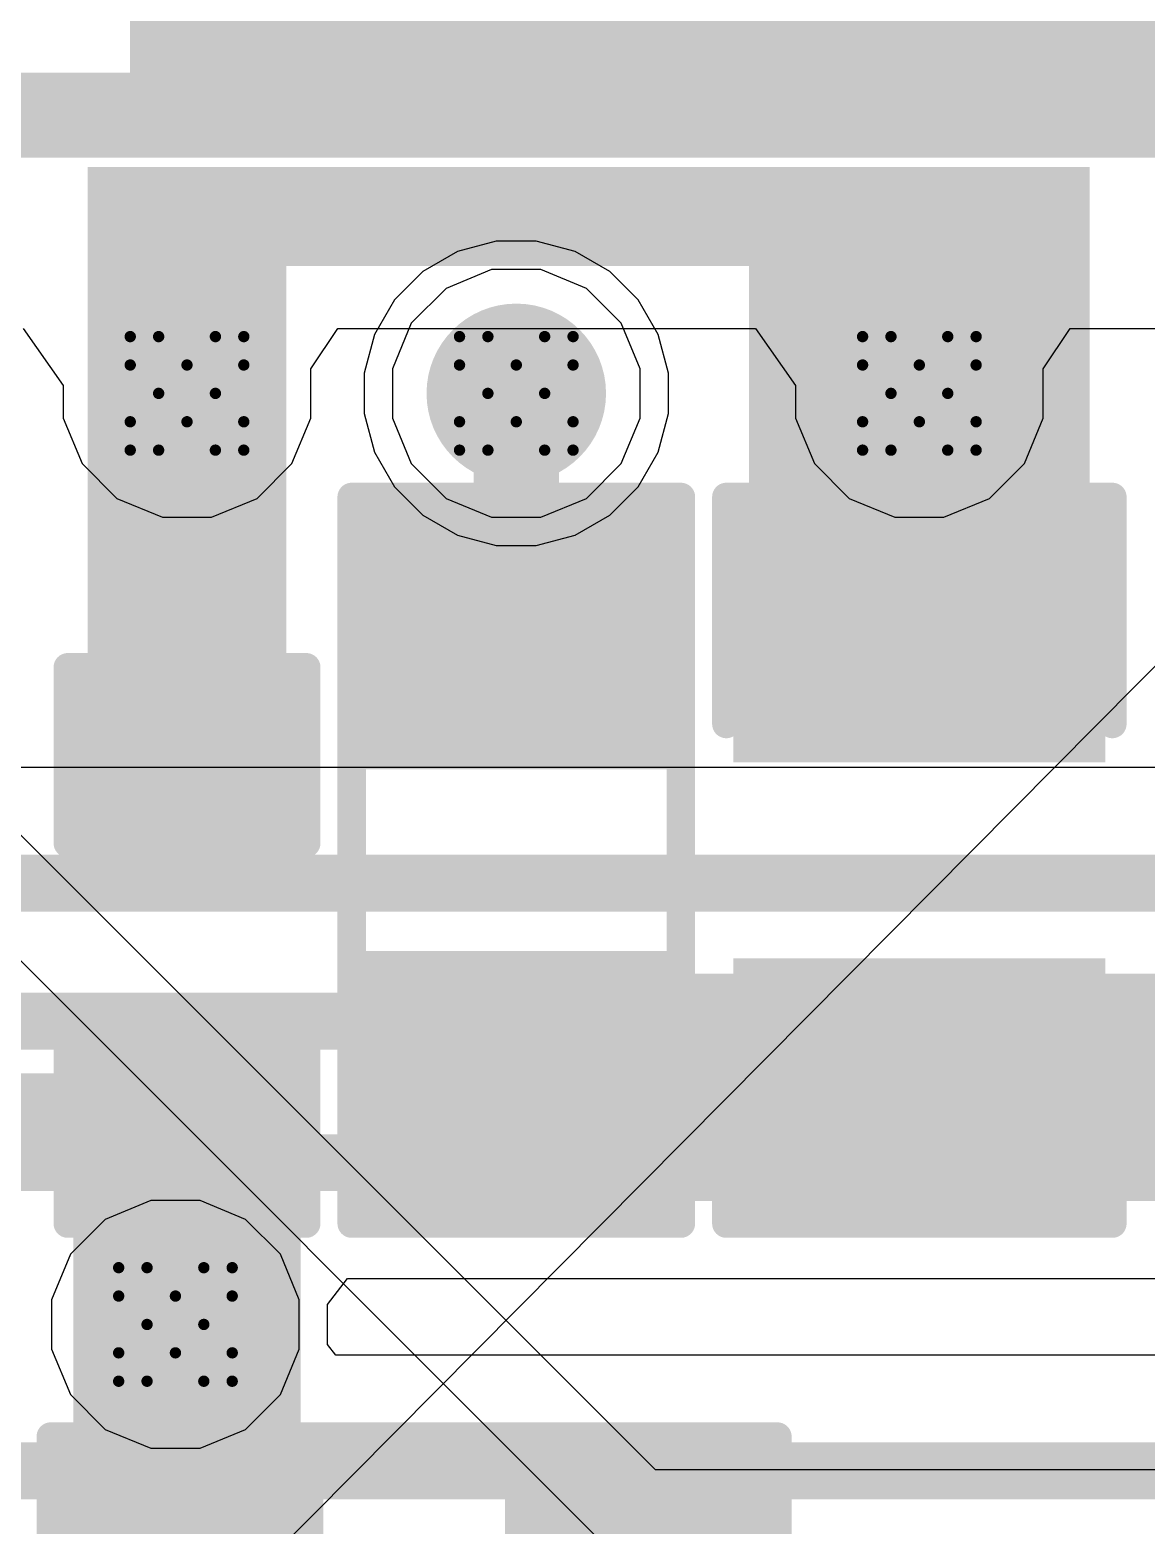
# Model space of a CAD drawing. Header units: inches. Extents: x 0 to 5379, y 0 to 5429.
# Drawn here: x 85.94 to 90.93, y 93.9 to 100.58 of the extents above; entities that cross this region are included whole.
import ezdxf

# ---------------------------------------------------------------- set-up
doc = ezdxf.new("R2010")
doc.units = ezdxf.units.IN
for name, color, linetype in [('Bottom Layer', 5, 'Continuous'), ('Bottom Solder', 6, 'Continuous'), ('Drill Drawing', 1, 'Continuous'), ('GND01', 16, 'Continuous'), ('GND02', 76, 'Continuous'), ('PWR', 156, 'Continuous'), ('SIG 01', 90, 'Continuous'), ('Top Layer', 1, 'Continuous'), ('Top Overlay', 2, 'Continuous'), ('Top Paste', 8, 'Continuous'), ('Top Solder', 216, 'Continuous'), ('Via Holes', 16, 'Continuous')]:
    doc.layers.add(name, color=color, linetype=linetype)

# ---------------------------------------------------------------- blocks, each defined once
blk = doc.blocks.new('R___0805_650')
at = {"layer": 'Top Layer'}
for points in [[(-1.524, 0.635), (-0.508, 0.635), (-0.508, -0.635), (-1.524, -0.635)], [(0.508, 0.635), (1.524, 0.635), (1.524, -0.635), (0.508, -0.635)]]:
    blk.add_hatch(color=1, dxfattribs=at).paths.add_polyline_path(points)
at = {"layer": 'Top Paste'}
for points in [[(-1.524, 0.635), (-0.508, 0.635), (-0.508, -0.635), (-1.524, -0.635)], [(0.508, 0.635), (1.524, 0.635), (1.524, -0.635), (0.508, -0.635)]]:
    blk.add_hatch(color=8, dxfattribs=at).paths.add_polyline_path(points)
at = {"layer": 'Top Solder'}
for points in [[(-1.6256, 0.7366), (-0.4064, 0.7366), (-0.4064, -0.7366), (-1.6256, -0.7366)], [(0.4064, 0.7366), (1.6256, 0.7366), (1.6256, -0.7366), (0.4064, -0.7366)]]:
    blk.add_hatch(color=216, dxfattribs=at).paths.add_polyline_path(points)
at = {"layer": 'Top Overlay'}
for points in [[(-1.6256, -0.7366, 0.127, 0.127, 0), (-1.6256, 0.7366, 0.127, 0.127, 0)], [(-1.6256, 0.7366, 0.127, 0.127, 0), (1.6256, 0.7366, 0.127, 0.127, 0)], [(1.6256, -0.7366, 0.127, 0.127, 0), (1.6256, 0.7366, 0.127, 0.127, 0)], [(-1.6256, -0.7366, 0.127, 0.127, 0), (1.6256, -0.7366, 0.127, 0.127, 0)]]:
    blk.add_lwpolyline(points, format="xyseb", dxfattribs=at)
for points in [[(-1.65735, 0.7366, 0.0635, 0.0635, 1), (-1.59385, 0.7366, 0.0635, 0.0635, 1)], [(-1.65735, 0.7366, 0.0635, 0.0635, 1), (-1.59385, 0.7366, 0.0635, 0.0635, 1)], [(1.59385, 0.7366, 0.0635, 0.0635, 1), (1.65735, 0.7366, 0.0635, 0.0635, 1)], [(1.59385, 0.7366, 0.0635, 0.0635, 1), (1.65735, 0.7366, 0.0635, 0.0635, 1)], [(-1.65735, -0.7366, 0.0635, 0.0635, 1), (-1.59385, -0.7366, 0.0635, 0.0635, 1)], [(-1.65735, -0.7366, 0.0635, 0.0635, 1), (-1.59385, -0.7366, 0.0635, 0.0635, 1)], [(1.59385, -0.7366, 0.0635, 0.0635, 1), (1.65735, -0.7366, 0.0635, 0.0635, 1)], [(1.59385, -0.7366, 0.0635, 0.0635, 1), (1.65735, -0.7366, 0.0635, 0.0635, 1)]]:
    blk.add_lwpolyline(points, format="xyseb", close=True, dxfattribs=at)
blk = doc.blocks.new('R___0805_651')
at = {"layer": 'Top Layer'}
for points in [[(-1.524, 0.635), (-0.508, 0.635), (-0.508, -0.635), (-1.524, -0.635)], [(0.508, 0.635), (1.524, 0.635), (1.524, -0.635), (0.508, -0.635)]]:
    blk.add_hatch(color=1, dxfattribs=at).paths.add_polyline_path(points)
at = {"layer": 'Top Paste'}
for points in [[(-1.524, 0.635), (-0.508, 0.635), (-0.508, -0.635), (-1.524, -0.635)], [(0.508, 0.635), (1.524, 0.635), (1.524, -0.635), (0.508, -0.635)]]:
    blk.add_hatch(color=8, dxfattribs=at).paths.add_polyline_path(points)
at = {"layer": 'Top Solder'}
for points in [[(-1.6256, 0.7366), (-0.4064, 0.7366), (-0.4064, -0.7366), (-1.6256, -0.7366)], [(0.4064, 0.7366), (1.6256, 0.7366), (1.6256, -0.7366), (0.4064, -0.7366)]]:
    blk.add_hatch(color=216, dxfattribs=at).paths.add_polyline_path(points)
at = {"layer": 'Top Overlay'}
for points in [[(-1.6256, 0.7366, 0.127, 0.127, 0), (1.6256, 0.7366, 0.127, 0.127, 0)], [(-1.6256, 0.7366, 0.127, 0.127, 0), (-1.6256, -0.7366, 0.127, 0.127, 0)], [(1.6256, 0.7366, 0.127, 0.127, 0), (1.6256, -0.7366, 0.127, 0.127, 0)], [(-1.6256, -0.7366, 0.127, 0.127, 0), (1.6256, -0.7366, 0.127, 0.127, 0)]]:
    blk.add_lwpolyline(points, format="xyseb", dxfattribs=at)
for points in [[(-1.65735, 0.7366, 0.0635, 0.0635, 1), (-1.59385, 0.7366, 0.0635, 0.0635, 1)], [(-1.65735, 0.7366, 0.0635, 0.0635, 1), (-1.59385, 0.7366, 0.0635, 0.0635, 1)], [(1.59385, 0.7366, 0.0635, 0.0635, 1), (1.65735, 0.7366, 0.0635, 0.0635, 1)], [(1.59385, 0.7366, 0.0635, 0.0635, 1), (1.65735, 0.7366, 0.0635, 0.0635, 1)], [(-1.65735, -0.7366, 0.0635, 0.0635, 1), (-1.59385, -0.7366, 0.0635, 0.0635, 1)], [(-1.65735, -0.7366, 0.0635, 0.0635, 1), (-1.59385, -0.7366, 0.0635, 0.0635, 1)], [(1.59385, -0.7366, 0.0635, 0.0635, 1), (1.65735, -0.7366, 0.0635, 0.0635, 1)], [(1.59385, -0.7366, 0.0635, 0.0635, 1), (1.65735, -0.7366, 0.0635, 0.0635, 1)]]:
    blk.add_lwpolyline(points, format="xyseb", close=True, dxfattribs=at)
blk = doc.blocks.new('FNR5040S180MT_790')
at = {"layer": 'Top Layer'}
for points in [[(-2.5499, 2.0493), (-1.1499, 2.0493), (-1.1499, -2.1507), (-2.5499, -2.1507)], [(1.1501, 2.0493), (2.5501, 2.0493), (2.5501, -2.1507), (1.1501, -2.1507)]]:
    blk.add_hatch(color=1, dxfattribs=at).paths.add_polyline_path(points)
at = {"layer": 'Top Paste'}
for points in [[(-2.5499, 2.0493), (-1.1499, 2.0493), (-1.1499, -2.1507), (-2.5499, -2.1507)], [(1.1501, 2.0493), (2.5501, 2.0493), (2.5501, -2.1507), (1.1501, -2.1507)]]:
    blk.add_hatch(color=8, dxfattribs=at).paths.add_polyline_path(points)
at = {"layer": 'Top Solder'}
for points in [[(-2.6515, 2.1509), (-1.0483, 2.1509), (-1.0483, -2.2523), (-2.6515, -2.2523)], [(1.0485, 2.1509), (2.6517, 2.1509), (2.6517, -2.2523), (1.0485, -2.2523)]]:
    blk.add_hatch(color=216, dxfattribs=at).paths.add_polyline_path(points)
at = {"layer": 'Top Overlay'}
for points in [[(-1.3715, 2.2353, 0.127, 0.127, 0), (-1.0921, 2.5147, 0.127, 0.127, 0)], [(1.0669, 2.5147, 0.127, 0.127, 0), (-1.0921, 2.5147, 0.127, 0.127, 0)], [(1.3463, 2.2353, 0.127, 0.127, 0), (1.0669, 2.5147, 0.127, 0.127, 0)], [(-1.3715, 2.2353, 0.127, 0.127, 0), (-2.4637, 2.2353, 0.127, 0.127, 0)], [(2.4385, 2.2353, 0.127, 0.127, 0), (1.3463, 2.2353, 0.127, 0.127, 0)], [(-1.3715, -2.3367, 0.127, 0.127, 0), (-2.4637, -2.3367, 0.127, 0.127, 0)], [(-1.0921, -2.6161, 0.127, 0.127, 0), (-1.3715, -2.3367, 0.127, 0.127, 0)], [(1.0669, -2.6161, 0.127, 0.127, 0), (1.3463, -2.3367, 0.127, 0.127, 0)], [(2.4385, -2.3367, 0.127, 0.127, 0), (1.3463, -2.3367, 0.127, 0.127, 0)], [(1.0669, -2.6161, 0.127, 0.127, 0), (-1.0921, -2.6161, 0.127, 0.127, 0)]]:
    blk.add_lwpolyline(points, format="xyseb", dxfattribs=at)
for points in [[(-1.1239, 2.5147, 0.0635, 0.0635, 1), (-1.0604, 2.5147, 0.0635, 0.0635, 1)], [(-1.1239, 2.5147, 0.0635, 0.0635, 1), (-1.0604, 2.5147, 0.0635, 0.0635, 1)], [(1.0351, 2.5147, 0.0635, 0.0635, 1), (1.0986, 2.5147, 0.0635, 0.0635, 1)], [(1.0351, 2.5147, 0.0635, 0.0635, 1), (1.0986, 2.5147, 0.0635, 0.0635, 1)], [(-2.4955, 2.2353, 0.0635, 0.0635, 1), (-2.432, 2.2353, 0.0635, 0.0635, 1)], [(-1.4033, 2.2353, 0.0635, 0.0635, 1), (-1.3398, 2.2353, 0.0635, 0.0635, 1)], [(-1.4033, 2.2353, 0.0635, 0.0635, 1), (-1.3398, 2.2353, 0.0635, 0.0635, 1)], [(1.3145, 2.2353, 0.0635, 0.0635, 1), (1.378, 2.2353, 0.0635, 0.0635, 1)], [(1.3145, 2.2353, 0.0635, 0.0635, 1), (1.378, 2.2353, 0.0635, 0.0635, 1)], [(2.4067, 2.2353, 0.0635, 0.0635, 1), (2.4702, 2.2353, 0.0635, 0.0635, 1)], [(-2.4955, -2.3367, 0.0635, 0.0635, 1), (-2.432, -2.3367, 0.0635, 0.0635, 1)], [(-1.4033, -2.3367, 0.0635, 0.0635, 1), (-1.3398, -2.3367, 0.0635, 0.0635, 1)], [(-1.4033, -2.3367, 0.0635, 0.0635, 1), (-1.3398, -2.3367, 0.0635, 0.0635, 1)], [(1.3145, -2.3367, 0.0635, 0.0635, 1), (1.378, -2.3367, 0.0635, 0.0635, 1)], [(1.3145, -2.3367, 0.0635, 0.0635, 1), (1.378, -2.3367, 0.0635, 0.0635, 1)], [(2.4067, -2.3367, 0.0635, 0.0635, 1), (2.4702, -2.3367, 0.0635, 0.0635, 1)], [(-1.1239, -2.6161, 0.0635, 0.0635, 1), (-1.0604, -2.6161, 0.0635, 0.0635, 1)], [(-1.1239, -2.6161, 0.0635, 0.0635, 1), (-1.0604, -2.6161, 0.0635, 0.0635, 1)], [(1.0351, -2.6161, 0.0635, 0.0635, 1), (1.0986, -2.6161, 0.0635, 0.0635, 1)], [(1.0351, -2.6161, 0.0635, 0.0635, 1), (1.0986, -2.6161, 0.0635, 0.0635, 1)]]:
    blk.add_lwpolyline(points, format="xyseb", close=True, dxfattribs=at)
blk = doc.blocks.new('C___0603_1057')
at = {"layer": 'Top Layer'}
for points in [[(-0.381, 0.4445), (-0.381, -0.4445), (-1.143, -0.4445), (-1.143, 0.4445)], [(1.143, 0.4445), (1.143, -0.4445), (0.381, -0.4445), (0.381, 0.4445)]]:
    blk.add_hatch(color=1, dxfattribs=at).paths.add_polyline_path(points)
at = {"layer": 'Top Paste'}
for points in [[(-0.381, 0.4445), (-0.381, -0.4445), (-1.143, -0.4445), (-1.143, 0.4445)], [(1.143, 0.4445), (1.143, -0.4445), (0.381, -0.4445), (0.381, 0.4445)]]:
    blk.add_hatch(color=8, dxfattribs=at).paths.add_polyline_path(points)
at = {"layer": 'Top Solder'}
for points in [[(-0.321, 0.5045), (-0.321, -0.5045), (-1.203, -0.5045), (-1.203, 0.5045)], [(1.203, 0.5045), (1.203, -0.5045), (0.321, -0.5045), (0.321, 0.5045)]]:
    blk.add_hatch(color=216, dxfattribs=at).paths.add_polyline_path(points)
at = {"layer": 'Top Overlay'}
for points in [[(-1.2446, -0.5334, 0.127, 0.127, 0), (-1.2446, 0.5334, 0.127, 0.127, 0)], [(-0.4572, 0.5334, 0.127, 0.127, 0), (-1.2446, 0.5334, 0.127, 0.127, 0)], [(1.2446, 0.5334, 0.127, 0.127, 0), (0.4572, 0.5334, 0.127, 0.127, 0)], [(1.2446, -0.5334, 0.127, 0.127, 0), (1.2446, 0.5334, 0.127, 0.127, 0)], [(-0.4572, -0.5334, 0.127, 0.127, 0), (-1.2446, -0.5334, 0.127, 0.127, 0)], [(1.2446, -0.5334, 0.127, 0.127, 0), (0.4572, -0.5334, 0.127, 0.127, 0)]]:
    blk.add_lwpolyline(points, format="xyseb", dxfattribs=at)
for points in [[(-1.2764, 0.5334, 0.0635, 0.0635, 1), (-1.2128, 0.5334, 0.0635, 0.0635, 1)], [(-1.2764, 0.5334, 0.0635, 0.0635, 1), (-1.2128, 0.5334, 0.0635, 0.0635, 1)], [(-0.4889, 0.5334, 0.0635, 0.0635, 1), (-0.4254, 0.5334, 0.0635, 0.0635, 1)], [(0.4254, 0.5334, 0.0635, 0.0635, 1), (0.4889, 0.5334, 0.0635, 0.0635, 1)], [(1.2128, 0.5334, 0.0635, 0.0635, 1), (1.2764, 0.5334, 0.0635, 0.0635, 1)], [(1.2128, 0.5334, 0.0635, 0.0635, 1), (1.2764, 0.5334, 0.0635, 0.0635, 1)], [(-1.2764, -0.5334, 0.0635, 0.0635, 1), (-1.2128, -0.5334, 0.0635, 0.0635, 1)], [(-1.2764, -0.5334, 0.0635, 0.0635, 1), (-1.2128, -0.5334, 0.0635, 0.0635, 1)], [(-0.4889, -0.5334, 0.0635, 0.0635, 1), (-0.4254, -0.5334, 0.0635, 0.0635, 1)], [(0.4254, -0.5334, 0.0635, 0.0635, 1), (0.4889, -0.5334, 0.0635, 0.0635, 1)], [(1.2128, -0.5334, 0.0635, 0.0635, 1), (1.2764, -0.5334, 0.0635, 0.0635, 1)], [(1.2128, -0.5334, 0.0635, 0.0635, 1), (1.2764, -0.5334, 0.0635, 0.0635, 1)]]:
    blk.add_lwpolyline(points, format="xyseb", close=True, dxfattribs=at)
blk = doc.blocks.new('C___0805_1064')
at = {"layer": 'Top Layer'}
for points in [[(-1.524, 0.762), (-0.508, 0.762), (-0.508, -0.762), (-1.524, -0.762)], [(0.508, 0.762), (1.524, 0.762), (1.524, -0.762), (0.508, -0.762)]]:
    blk.add_hatch(color=1, dxfattribs=at).paths.add_polyline_path(points)
at = {"layer": 'Top Paste'}
for points in [[(-1.524, 0.762), (-0.508, 0.762), (-0.508, -0.762), (-1.524, -0.762)], [(0.508, 0.762), (1.524, 0.762), (1.524, -0.762), (0.508, -0.762)]]:
    blk.add_hatch(color=8, dxfattribs=at).paths.add_polyline_path(points)
at = {"layer": 'Top Solder'}
for points in [[(-1.594, 0.832), (-0.438, 0.832), (-0.438, -0.832), (-1.594, -0.832)], [(0.438, 0.832), (1.594, 0.832), (1.594, -0.832), (0.438, -0.832)]]:
    blk.add_hatch(color=216, dxfattribs=at).paths.add_polyline_path(points)
at = {"layer": 'Top Overlay'}
for points in [[(-0.6096, 0.8636, 0.127, 0.127, 0), (-1.6256, 0.8636, 0.127, 0.127, 0)], [(-1.6256, -0.8636, 0.127, 0.127, 0), (-1.6256, 0.8636, 0.127, 0.127, 0)], [(1.6256, 0.8636, 0.127, 0.127, 0), (0.6096, 0.8636, 0.127, 0.127, 0)], [(1.6256, -0.8636, 0.127, 0.127, 0), (1.6256, 0.8636, 0.127, 0.127, 0)], [(-0.6096, -0.8636, 0.127, 0.127, 0), (-1.6256, -0.8636, 0.127, 0.127, 0)], [(1.6256, -0.8636, 0.127, 0.127, 0), (0.6096, -0.8636, 0.127, 0.127, 0)]]:
    blk.add_lwpolyline(points, format="xyseb", dxfattribs=at)
for points in [[(-1.6574, 0.8636, 0.0635, 0.0635, 1), (-1.5938, 0.8636, 0.0635, 0.0635, 1)], [(-1.6574, 0.8636, 0.0635, 0.0635, 1), (-1.5938, 0.8636, 0.0635, 0.0635, 1)], [(-0.6413, 0.8636, 0.0635, 0.0635, 1), (-0.5778, 0.8636, 0.0635, 0.0635, 1)], [(0.5778, 0.8636, 0.0635, 0.0635, 1), (0.6413, 0.8636, 0.0635, 0.0635, 1)], [(1.5938, 0.8636, 0.0635, 0.0635, 1), (1.6574, 0.8636, 0.0635, 0.0635, 1)], [(1.5938, 0.8636, 0.0635, 0.0635, 1), (1.6574, 0.8636, 0.0635, 0.0635, 1)], [(-1.6574, -0.8636, 0.0635, 0.0635, 1), (-1.5938, -0.8636, 0.0635, 0.0635, 1)], [(-1.6574, -0.8636, 0.0635, 0.0635, 1), (-1.5938, -0.8636, 0.0635, 0.0635, 1)], [(-0.6413, -0.8636, 0.0635, 0.0635, 1), (-0.5778, -0.8636, 0.0635, 0.0635, 1)], [(0.5778, -0.8636, 0.0635, 0.0635, 1), (0.6413, -0.8636, 0.0635, 0.0635, 1)], [(1.5938, -0.8636, 0.0635, 0.0635, 1), (1.6574, -0.8636, 0.0635, 0.0635, 1)], [(1.5938, -0.8636, 0.0635, 0.0635, 1), (1.6574, -0.8636, 0.0635, 0.0635, 1)]]:
    blk.add_lwpolyline(points, format="xyseb", close=True, dxfattribs=at)

msp = doc.modelspace()

# ---------------------------------------------------------------- hatches: boundary and pattern name
at = {"layer": 'Bottom Layer'}
h = msp.add_hatch(color=5, dxfattribs=at)
edge = h.paths.add_edge_path()
edge.add_arc((86.6404, 98.9584), 0.3, 0, 360)
h = msp.add_hatch(color=5, dxfattribs=at)
edge = h.paths.add_edge_path()
edge.add_arc((88.1136, 98.9584), 0.3, 0, 360)
h = msp.add_hatch(color=5, dxfattribs=at)
edge = h.paths.add_edge_path()
edge.add_arc((89.917, 98.9584), 0.3, 0, 360)
h = msp.add_hatch(color=5, dxfattribs=at)
edge = h.paths.add_edge_path()
edge.add_arc((86.5886, 94.7928), 0.3, 0, 360)
at = {"layer": 'Bottom Solder'}
h = msp.add_hatch(color=6, dxfattribs=at)
edge = h.paths.add_edge_path()
edge.add_arc((86.6404, 98.9584), 0.4016, 0, 360)
h = msp.add_hatch(color=6, dxfattribs=at)
edge = h.paths.add_edge_path()
edge.add_arc((88.1136, 98.9584), 0.4016, 0, 360)
h = msp.add_hatch(color=6, dxfattribs=at)
edge = h.paths.add_edge_path()
edge.add_arc((89.917, 98.9584), 0.4016, 0, 360)
h = msp.add_hatch(color=6, dxfattribs=at)
edge = h.paths.add_edge_path()
edge.add_arc((86.5886, 94.7928), 0.4016, 0, 360)
at = {"layer": 'GND01'}
h = msp.add_hatch(color=16, dxfattribs=at)
edge = h.paths.add_edge_path()
edge.add_arc((86.6404, 98.9584), 0.3, 0, 360)
h = msp.add_hatch(color=16, dxfattribs=at)
edge = h.paths.add_edge_path()
edge.add_arc((88.1136, 98.9584), 0.3, 0, 360)
h = msp.add_hatch(color=16, dxfattribs=at)
edge = h.paths.add_edge_path()
edge.add_arc((89.917, 98.9584), 0.3, 0, 360)
h = msp.add_hatch(color=16, dxfattribs=at)
edge = h.paths.add_edge_path()
edge.add_arc((86.5886, 94.7928), 0.3, 0, 360)
at = {"layer": 'GND02'}
h = msp.add_hatch(color=76, dxfattribs=at)
edge = h.paths.add_edge_path()
edge.add_arc((86.6404, 98.9584), 0.3, 0, 360)
h = msp.add_hatch(color=76, dxfattribs=at)
edge = h.paths.add_edge_path()
edge.add_arc((88.1136, 98.9584), 0.3, 0, 360)
h = msp.add_hatch(color=76, dxfattribs=at)
edge = h.paths.add_edge_path()
edge.add_arc((89.917, 98.9584), 0.3, 0, 360)
h = msp.add_hatch(color=76, dxfattribs=at)
edge = h.paths.add_edge_path()
edge.add_arc((86.5886, 94.7928), 0.3, 0, 360)
at = {"layer": 'PWR'}
h = msp.add_hatch(color=156, dxfattribs=at)
edge = h.paths.add_edge_path()
edge.add_arc((86.6404, 98.9584), 0.3, 0, 360)
h = msp.add_hatch(color=156, dxfattribs=at)
edge = h.paths.add_edge_path()
edge.add_arc((88.1136, 98.9584), 0.3, 0, 360)
h = msp.add_hatch(color=156, dxfattribs=at)
edge = h.paths.add_edge_path()
edge.add_arc((89.917, 98.9584), 0.3, 0, 360)
h = msp.add_hatch(color=156, dxfattribs=at)
edge = h.paths.add_edge_path()
edge.add_arc((86.5886, 94.7928), 0.3, 0, 360)
at = {"layer": 'SIG 01'}
h = msp.add_hatch(color=90, dxfattribs=at)
edge = h.paths.add_edge_path()
edge.add_arc((86.6404, 98.9584), 0.3, 0, 360)
h = msp.add_hatch(color=90, dxfattribs=at)
edge = h.paths.add_edge_path()
edge.add_arc((88.1136, 98.9584), 0.3, 0, 360)
h = msp.add_hatch(color=90, dxfattribs=at)
edge = h.paths.add_edge_path()
edge.add_arc((89.917, 98.9584), 0.3, 0, 360)
h = msp.add_hatch(color=90, dxfattribs=at)
edge = h.paths.add_edge_path()
edge.add_arc((86.5886, 94.7928), 0.3, 0, 360)
at = {"layer": 'Top Layer'}
for points in [[(86.3854, 100.2757), (92.0331, 100.2757), (92.0331, 102.0318), (86.3854, 102.0318)], [(90.679, 99.971), (86.1959, 99.971), (86.1959, 99.5278), (90.679, 99.5278)], [(87.0849, 99.971), (86.1959, 99.971), (86.1959, 96.8695), (87.0849, 96.8695)], [(90.679, 99.971), (89.155, 99.971), (89.155, 97.3775), (90.679, 97.3775)], [(87.4786, 95.3455), (92.0331, 95.3455), (92.0331, 96.3615), (87.4786, 96.3615)], [(86.1324, 92.9198), (87.1484, 92.9198), (87.1484, 96.1075), (86.1324, 96.1075)]]:
    msp.add_hatch(color=1, dxfattribs=at).paths.add_polyline_path(points)
h = msp.add_hatch(color=1, dxfattribs=at)
edge = h.paths.add_edge_path()
edge.add_arc((86.6404, 98.9584), 0.3, 0, 360)
h = msp.add_hatch(color=1, dxfattribs=at)
edge = h.paths.add_edge_path()
edge.add_arc((88.1136, 98.9584), 0.3, 0, 360)
h = msp.add_hatch(color=1, dxfattribs=at)
edge = h.paths.add_edge_path()
edge.add_arc((89.917, 98.9584), 0.3, 0, 360)
h = msp.add_hatch(color=1, dxfattribs=at)
edge = h.paths.add_edge_path()
edge.add_arc((86.5886, 94.7928), 0.3, 0, 360)
at = {"layer": 'Top Solder'}
h = msp.add_hatch(color=216, dxfattribs=at)
edge = h.paths.add_edge_path()
edge.add_arc((86.6404, 98.9584), 0.4016, 0, 360)
h = msp.add_hatch(color=216, dxfattribs=at)
edge = h.paths.add_edge_path()
edge.add_arc((88.1136, 98.9584), 0.4016, 0, 360)
h = msp.add_hatch(color=216, dxfattribs=at)
edge = h.paths.add_edge_path()
edge.add_arc((89.917, 98.9584), 0.4016, 0, 360)
h = msp.add_hatch(color=216, dxfattribs=at)
edge = h.paths.add_edge_path()
edge.add_arc((86.5886, 94.7928), 0.4016, 0, 360)
at = {"layer": 'Via Holes'}
h = msp.add_hatch(color=7, dxfattribs=at)
edge = h.paths.add_edge_path()
edge.add_arc((86.6404, 98.9584), 0.15, 0, 360)
h = msp.add_hatch(color=7, dxfattribs=at)
edge = h.paths.add_edge_path()
edge.add_arc((88.1136, 98.9584), 0.15, 0, 360)
h = msp.add_hatch(color=7, dxfattribs=at)
edge = h.paths.add_edge_path()
edge.add_arc((89.917, 98.9584), 0.15, 0, 360)
h = msp.add_hatch(color=7, dxfattribs=at)
edge = h.paths.add_edge_path()
edge.add_arc((86.5886, 94.7928), 0.15, 0, 360)

# ---------------------------------------------------------------- linework, layer by layer
at = {"layer": 'Bottom Layer'}
for p, q in [((88.0034, 99.5124), (87.7998, 99.4281)), ((88.2238, 99.5124), (88.0034, 99.5124)), ((88.4274, 99.4281), (88.2238, 99.5124)), ((87.7998, 99.4281), (87.6439, 99.2722)), ((88.5833, 99.2722), (88.4274, 99.4281)), ((87.6439, 99.2722), (87.5596, 99.0686)), ((88.6676, 99.0686), (88.5833, 99.2722)), ((87.5596, 99.0686), (87.5596, 98.8482)), ((88.6676, 98.8482), (88.6676, 99.0686)), ((87.5596, 98.8482), (87.6439, 98.6446)), ((88.5833, 98.6446), (88.6676, 98.8482)), ((87.6439, 98.6446), (87.7998, 98.4887)), ((88.4274, 98.4887), (88.5833, 98.6446)), ((87.7998, 98.4887), (88.0034, 98.4044)), ((88.2238, 98.4044), (88.4274, 98.4887)), ((88.0034, 98.4044), (88.2238, 98.4044)), ((86.4784, 95.3468), (86.2748, 95.2625)), ((86.6988, 95.3468), (86.4784, 95.3468)), ((86.9024, 95.2625), (86.6988, 95.3468)), ((86.2748, 95.2625), (86.1189, 95.1066)), ((87.0583, 95.1066), (86.9024, 95.2625)), ((86.1189, 95.1066), (86.0346, 94.903)), ((87.1426, 94.903), (87.0583, 95.1066)), ((86.0346, 94.903), (86.0346, 94.6826)), ((87.1426, 94.6826), (87.1426, 94.903)), ((86.0346, 94.6826), (86.1189, 94.479)), ((87.0583, 94.479), (87.1426, 94.6826)), ((86.1189, 94.479), (86.2748, 94.3231)), ((86.9024, 94.3231), (87.0583, 94.479)), ((86.2748, 94.3231), (86.4784, 94.2388)), ((86.6988, 94.2388), (86.9024, 94.3231)), ((86.4784, 94.2388), (86.6988, 94.2388))]:
    msp.add_line(p, q, dxfattribs=at)
at = {"layer": 'Bottom Solder'}
msp.add_line((6.2448, 12.3193), (5379.2085, 5429.2085), dxfattribs=at)
at = {"layer": 'Drill Drawing'}
for points in [[(86.3864, 99.0854, 0.0508, 0.0508, 0), (86.3864, 99.2124, 0.0508, 0.0508, 0)], [(86.3864, 99.2124, 0.0508, 0.0508, 0), (86.5134, 99.2124, 0.0508, 0.0508, 0)], [(86.5134, 99.2124, 0.0508, 0.0508, 0), (86.6404, 99.0854, 0.0508, 0.0508, 0)], [(86.6404, 99.0854, 0.0508, 0.0508, 0), (86.7674, 99.2124, 0.0508, 0.0508, 0)], [(86.7674, 99.2124, 0.0508, 0.0508, 0), (86.8944, 99.2124, 0.0508, 0.0508, 0)], [(86.8944, 99.0854, 0.0508, 0.0508, 0), (86.8944, 99.2124, 0.0508, 0.0508, 0)], [(87.8596, 99.0854, 0.0508, 0.0508, 0), (87.8596, 99.2124, 0.0508, 0.0508, 0)], [(87.8596, 99.2124, 0.0508, 0.0508, 0), (87.9866, 99.2124, 0.0508, 0.0508, 0)], [(87.9866, 99.2124, 0.0508, 0.0508, 0), (88.1136, 99.0854, 0.0508, 0.0508, 0)], [(88.1136, 99.0854, 0.0508, 0.0508, 0), (88.2406, 99.2124, 0.0508, 0.0508, 0)], [(88.2406, 99.2124, 0.0508, 0.0508, 0), (88.3676, 99.2124, 0.0508, 0.0508, 0)], [(88.3676, 99.0854, 0.0508, 0.0508, 0), (88.3676, 99.2124, 0.0508, 0.0508, 0)], [(89.663, 99.0854, 0.0508, 0.0508, 0), (89.663, 99.2124, 0.0508, 0.0508, 0)], [(89.663, 99.2124, 0.0508, 0.0508, 0), (89.79, 99.2124, 0.0508, 0.0508, 0)], [(89.79, 99.2124, 0.0508, 0.0508, 0), (89.917, 99.0854, 0.0508, 0.0508, 0)], [(89.917, 99.0854, 0.0508, 0.0508, 0), (90.044, 99.2124, 0.0508, 0.0508, 0)], [(90.044, 99.2124, 0.0508, 0.0508, 0), (90.171, 99.2124, 0.0508, 0.0508, 0)], [(90.171, 99.0854, 0.0508, 0.0508, 0), (90.171, 99.2124, 0.0508, 0.0508, 0)], [(86.3864, 99.0854, 0.0508, 0.0508, 0), (86.5134, 98.9584, 0.0508, 0.0508, 0)], [(86.7674, 98.9584, 0.0508, 0.0508, 0), (86.8944, 99.0854, 0.0508, 0.0508, 0)], [(87.8596, 99.0854, 0.0508, 0.0508, 0), (87.9866, 98.9584, 0.0508, 0.0508, 0)], [(88.2406, 98.9584, 0.0508, 0.0508, 0), (88.3676, 99.0854, 0.0508, 0.0508, 0)], [(89.663, 99.0854, 0.0508, 0.0508, 0), (89.79, 98.9584, 0.0508, 0.0508, 0)], [(90.044, 98.9584, 0.0508, 0.0508, 0), (90.171, 99.0854, 0.0508, 0.0508, 0)], [(86.3864, 98.8314, 0.0508, 0.0508, 0), (86.5134, 98.9584, 0.0508, 0.0508, 0)], [(86.7674, 98.9584, 0.0508, 0.0508, 0), (86.8944, 98.8314, 0.0508, 0.0508, 0)], [(87.8596, 98.8314, 0.0508, 0.0508, 0), (87.9866, 98.9584, 0.0508, 0.0508, 0)], [(88.2406, 98.9584, 0.0508, 0.0508, 0), (88.3676, 98.8314, 0.0508, 0.0508, 0)], [(89.663, 98.8314, 0.0508, 0.0508, 0), (89.79, 98.9584, 0.0508, 0.0508, 0)], [(90.044, 98.9584, 0.0508, 0.0508, 0), (90.171, 98.8314, 0.0508, 0.0508, 0)], [(86.3864, 98.7044, 0.0508, 0.0508, 0), (86.3864, 98.8314, 0.0508, 0.0508, 0)], [(86.5134, 98.7044, 0.0508, 0.0508, 0), (86.6404, 98.8314, 0.0508, 0.0508, 0)], [(86.6404, 98.8314, 0.0508, 0.0508, 0), (86.7674, 98.7044, 0.0508, 0.0508, 0)], [(86.8944, 98.7044, 0.0508, 0.0508, 0), (86.8944, 98.8314, 0.0508, 0.0508, 0)], [(87.8596, 98.7044, 0.0508, 0.0508, 0), (87.8596, 98.8314, 0.0508, 0.0508, 0)], [(87.9866, 98.7044, 0.0508, 0.0508, 0), (88.1136, 98.8314, 0.0508, 0.0508, 0)], [(88.1136, 98.8314, 0.0508, 0.0508, 0), (88.2406, 98.7044, 0.0508, 0.0508, 0)], [(88.3676, 98.7044, 0.0508, 0.0508, 0), (88.3676, 98.8314, 0.0508, 0.0508, 0)], [(89.663, 98.7044, 0.0508, 0.0508, 0), (89.663, 98.8314, 0.0508, 0.0508, 0)], [(89.79, 98.7044, 0.0508, 0.0508, 0), (89.917, 98.8314, 0.0508, 0.0508, 0)], [(89.917, 98.8314, 0.0508, 0.0508, 0), (90.044, 98.7044, 0.0508, 0.0508, 0)], [(90.171, 98.7044, 0.0508, 0.0508, 0), (90.171, 98.8314, 0.0508, 0.0508, 0)], [(86.3864, 98.7044, 0.0508, 0.0508, 0), (86.5134, 98.7044, 0.0508, 0.0508, 0)], [(86.7674, 98.7044, 0.0508, 0.0508, 0), (86.8944, 98.7044, 0.0508, 0.0508, 0)], [(87.8596, 98.7044, 0.0508, 0.0508, 0), (87.9866, 98.7044, 0.0508, 0.0508, 0)], [(88.2406, 98.7044, 0.0508, 0.0508, 0), (88.3676, 98.7044, 0.0508, 0.0508, 0)], [(89.663, 98.7044, 0.0508, 0.0508, 0), (89.79, 98.7044, 0.0508, 0.0508, 0)], [(90.044, 98.7044, 0.0508, 0.0508, 0), (90.171, 98.7044, 0.0508, 0.0508, 0)], [(86.3346, 94.9198, 0.0508, 0.0508, 0), (86.3346, 95.0468, 0.0508, 0.0508, 0)], [(86.3346, 95.0468, 0.0508, 0.0508, 0), (86.4616, 95.0468, 0.0508, 0.0508, 0)], [(86.4616, 95.0468, 0.0508, 0.0508, 0), (86.5886, 94.9198, 0.0508, 0.0508, 0)], [(86.5886, 94.9198, 0.0508, 0.0508, 0), (86.7156, 95.0468, 0.0508, 0.0508, 0)], [(86.7156, 95.0468, 0.0508, 0.0508, 0), (86.8426, 95.0468, 0.0508, 0.0508, 0)], [(86.8426, 94.9198, 0.0508, 0.0508, 0), (86.8426, 95.0468, 0.0508, 0.0508, 0)], [(86.3346, 94.9198, 0.0508, 0.0508, 0), (86.4616, 94.7928, 0.0508, 0.0508, 0)], [(86.7156, 94.7928, 0.0508, 0.0508, 0), (86.8426, 94.9198, 0.0508, 0.0508, 0)], [(86.3346, 94.6658, 0.0508, 0.0508, 0), (86.4616, 94.7928, 0.0508, 0.0508, 0)], [(86.7156, 94.7928, 0.0508, 0.0508, 0), (86.8426, 94.6658, 0.0508, 0.0508, 0)], [(86.3346, 94.5388, 0.0508, 0.0508, 0), (86.3346, 94.6658, 0.0508, 0.0508, 0)], [(86.4616, 94.5388, 0.0508, 0.0508, 0), (86.5886, 94.6658, 0.0508, 0.0508, 0)], [(86.5886, 94.6658, 0.0508, 0.0508, 0), (86.7156, 94.5388, 0.0508, 0.0508, 0)], [(86.8426, 94.5388, 0.0508, 0.0508, 0), (86.8426, 94.6658, 0.0508, 0.0508, 0)], [(86.3346, 94.5388, 0.0508, 0.0508, 0), (86.4616, 94.5388, 0.0508, 0.0508, 0)], [(86.7156, 94.5388, 0.0508, 0.0508, 0), (86.8426, 94.5388, 0.0508, 0.0508, 0)]]:
    msp.add_lwpolyline(points, format="xyseb", dxfattribs=at)
for points in [[(86.3737, 99.2124, 0.0254, 0.0254, 1), (86.3991, 99.2124, 0.0254, 0.0254, 1)], [(86.3737, 99.2124, 0.0254, 0.0254, 1), (86.3991, 99.2124, 0.0254, 0.0254, 1)], [(86.5007, 99.2124, 0.0254, 0.0254, 1), (86.5261, 99.2124, 0.0254, 0.0254, 1)], [(86.5007, 99.2124, 0.0254, 0.0254, 1), (86.5261, 99.2124, 0.0254, 0.0254, 1)], [(86.7547, 99.2124, 0.0254, 0.0254, 1), (86.7801, 99.2124, 0.0254, 0.0254, 1)], [(86.7547, 99.2124, 0.0254, 0.0254, 1), (86.7801, 99.2124, 0.0254, 0.0254, 1)], [(86.8817, 99.2124, 0.0254, 0.0254, 1), (86.9071, 99.2124, 0.0254, 0.0254, 1)], [(86.8817, 99.2124, 0.0254, 0.0254, 1), (86.9071, 99.2124, 0.0254, 0.0254, 1)], [(87.8469, 99.2124, 0.0254, 0.0254, 1), (87.8723, 99.2124, 0.0254, 0.0254, 1)], [(87.8469, 99.2124, 0.0254, 0.0254, 1), (87.8723, 99.2124, 0.0254, 0.0254, 1)], [(87.9739, 99.2124, 0.0254, 0.0254, 1), (87.9993, 99.2124, 0.0254, 0.0254, 1)], [(87.9739, 99.2124, 0.0254, 0.0254, 1), (87.9993, 99.2124, 0.0254, 0.0254, 1)], [(88.2279, 99.2124, 0.0254, 0.0254, 1), (88.2533, 99.2124, 0.0254, 0.0254, 1)], [(88.2279, 99.2124, 0.0254, 0.0254, 1), (88.2533, 99.2124, 0.0254, 0.0254, 1)], [(88.3549, 99.2124, 0.0254, 0.0254, 1), (88.3803, 99.2124, 0.0254, 0.0254, 1)], [(88.3549, 99.2124, 0.0254, 0.0254, 1), (88.3803, 99.2124, 0.0254, 0.0254, 1)], [(89.6503, 99.2124, 0.0254, 0.0254, 1), (89.6757, 99.2124, 0.0254, 0.0254, 1)], [(89.6503, 99.2124, 0.0254, 0.0254, 1), (89.6757, 99.2124, 0.0254, 0.0254, 1)], [(89.7773, 99.2124, 0.0254, 0.0254, 1), (89.8027, 99.2124, 0.0254, 0.0254, 1)], [(89.7773, 99.2124, 0.0254, 0.0254, 1), (89.8027, 99.2124, 0.0254, 0.0254, 1)], [(90.0313, 99.2124, 0.0254, 0.0254, 1), (90.0567, 99.2124, 0.0254, 0.0254, 1)], [(90.0313, 99.2124, 0.0254, 0.0254, 1), (90.0567, 99.2124, 0.0254, 0.0254, 1)], [(90.1583, 99.2124, 0.0254, 0.0254, 1), (90.1837, 99.2124, 0.0254, 0.0254, 1)], [(90.1583, 99.2124, 0.0254, 0.0254, 1), (90.1837, 99.2124, 0.0254, 0.0254, 1)], [(86.3737, 99.0854, 0.0254, 0.0254, 1), (86.3991, 99.0854, 0.0254, 0.0254, 1)], [(86.3737, 99.0854, 0.0254, 0.0254, 1), (86.3991, 99.0854, 0.0254, 0.0254, 1)], [(86.6277, 99.0854, 0.0254, 0.0254, 1), (86.6531, 99.0854, 0.0254, 0.0254, 1)], [(86.6277, 99.0854, 0.0254, 0.0254, 1), (86.6531, 99.0854, 0.0254, 0.0254, 1)], [(86.8817, 99.0854, 0.0254, 0.0254, 1), (86.9071, 99.0854, 0.0254, 0.0254, 1)], [(86.8817, 99.0854, 0.0254, 0.0254, 1), (86.9071, 99.0854, 0.0254, 0.0254, 1)], [(87.8469, 99.0854, 0.0254, 0.0254, 1), (87.8723, 99.0854, 0.0254, 0.0254, 1)], [(87.8469, 99.0854, 0.0254, 0.0254, 1), (87.8723, 99.0854, 0.0254, 0.0254, 1)], [(88.1009, 99.0854, 0.0254, 0.0254, 1), (88.1263, 99.0854, 0.0254, 0.0254, 1)], [(88.1009, 99.0854, 0.0254, 0.0254, 1), (88.1263, 99.0854, 0.0254, 0.0254, 1)], [(88.3549, 99.0854, 0.0254, 0.0254, 1), (88.3803, 99.0854, 0.0254, 0.0254, 1)], [(88.3549, 99.0854, 0.0254, 0.0254, 1), (88.3803, 99.0854, 0.0254, 0.0254, 1)], [(89.6503, 99.0854, 0.0254, 0.0254, 1), (89.6757, 99.0854, 0.0254, 0.0254, 1)], [(89.6503, 99.0854, 0.0254, 0.0254, 1), (89.6757, 99.0854, 0.0254, 0.0254, 1)], [(89.9043, 99.0854, 0.0254, 0.0254, 1), (89.9297, 99.0854, 0.0254, 0.0254, 1)], [(89.9043, 99.0854, 0.0254, 0.0254, 1), (89.9297, 99.0854, 0.0254, 0.0254, 1)], [(90.1583, 99.0854, 0.0254, 0.0254, 1), (90.1837, 99.0854, 0.0254, 0.0254, 1)], [(90.1583, 99.0854, 0.0254, 0.0254, 1), (90.1837, 99.0854, 0.0254, 0.0254, 1)], [(86.5007, 98.9584, 0.0254, 0.0254, 1), (86.5261, 98.9584, 0.0254, 0.0254, 1)], [(86.5007, 98.9584, 0.0254, 0.0254, 1), (86.5261, 98.9584, 0.0254, 0.0254, 1)], [(86.7547, 98.9584, 0.0254, 0.0254, 1), (86.7801, 98.9584, 0.0254, 0.0254, 1)], [(86.7547, 98.9584, 0.0254, 0.0254, 1), (86.7801, 98.9584, 0.0254, 0.0254, 1)], [(87.9739, 98.9584, 0.0254, 0.0254, 1), (87.9993, 98.9584, 0.0254, 0.0254, 1)], [(87.9739, 98.9584, 0.0254, 0.0254, 1), (87.9993, 98.9584, 0.0254, 0.0254, 1)], [(88.2279, 98.9584, 0.0254, 0.0254, 1), (88.2533, 98.9584, 0.0254, 0.0254, 1)], [(88.2279, 98.9584, 0.0254, 0.0254, 1), (88.2533, 98.9584, 0.0254, 0.0254, 1)], [(89.7773, 98.9584, 0.0254, 0.0254, 1), (89.8027, 98.9584, 0.0254, 0.0254, 1)], [(89.7773, 98.9584, 0.0254, 0.0254, 1), (89.8027, 98.9584, 0.0254, 0.0254, 1)], [(90.0313, 98.9584, 0.0254, 0.0254, 1), (90.0567, 98.9584, 0.0254, 0.0254, 1)], [(90.0313, 98.9584, 0.0254, 0.0254, 1), (90.0567, 98.9584, 0.0254, 0.0254, 1)], [(86.3737, 98.8314, 0.0254, 0.0254, 1), (86.3991, 98.8314, 0.0254, 0.0254, 1)], [(86.3737, 98.8314, 0.0254, 0.0254, 1), (86.3991, 98.8314, 0.0254, 0.0254, 1)], [(86.6277, 98.8314, 0.0254, 0.0254, 1), (86.6531, 98.8314, 0.0254, 0.0254, 1)], [(86.6277, 98.8314, 0.0254, 0.0254, 1), (86.6531, 98.8314, 0.0254, 0.0254, 1)], [(86.8817, 98.8314, 0.0254, 0.0254, 1), (86.9071, 98.8314, 0.0254, 0.0254, 1)], [(86.8817, 98.8314, 0.0254, 0.0254, 1), (86.9071, 98.8314, 0.0254, 0.0254, 1)], [(87.8469, 98.8314, 0.0254, 0.0254, 1), (87.8723, 98.8314, 0.0254, 0.0254, 1)], [(87.8469, 98.8314, 0.0254, 0.0254, 1), (87.8723, 98.8314, 0.0254, 0.0254, 1)], [(88.1009, 98.8314, 0.0254, 0.0254, 1), (88.1263, 98.8314, 0.0254, 0.0254, 1)], [(88.1009, 98.8314, 0.0254, 0.0254, 1), (88.1263, 98.8314, 0.0254, 0.0254, 1)], [(88.3549, 98.8314, 0.0254, 0.0254, 1), (88.3803, 98.8314, 0.0254, 0.0254, 1)], [(88.3549, 98.8314, 0.0254, 0.0254, 1), (88.3803, 98.8314, 0.0254, 0.0254, 1)], [(89.6503, 98.8314, 0.0254, 0.0254, 1), (89.6757, 98.8314, 0.0254, 0.0254, 1)], [(89.6503, 98.8314, 0.0254, 0.0254, 1), (89.6757, 98.8314, 0.0254, 0.0254, 1)], [(89.9043, 98.8314, 0.0254, 0.0254, 1), (89.9297, 98.8314, 0.0254, 0.0254, 1)], [(89.9043, 98.8314, 0.0254, 0.0254, 1), (89.9297, 98.8314, 0.0254, 0.0254, 1)], [(90.1583, 98.8314, 0.0254, 0.0254, 1), (90.1837, 98.8314, 0.0254, 0.0254, 1)], [(90.1583, 98.8314, 0.0254, 0.0254, 1), (90.1837, 98.8314, 0.0254, 0.0254, 1)], [(86.3737, 98.7044, 0.0254, 0.0254, 1), (86.3991, 98.7044, 0.0254, 0.0254, 1)], [(86.3737, 98.7044, 0.0254, 0.0254, 1), (86.3991, 98.7044, 0.0254, 0.0254, 1)], [(86.5007, 98.7044, 0.0254, 0.0254, 1), (86.5261, 98.7044, 0.0254, 0.0254, 1)], [(86.5007, 98.7044, 0.0254, 0.0254, 1), (86.5261, 98.7044, 0.0254, 0.0254, 1)], [(86.7547, 98.7044, 0.0254, 0.0254, 1), (86.7801, 98.7044, 0.0254, 0.0254, 1)], [(86.7547, 98.7044, 0.0254, 0.0254, 1), (86.7801, 98.7044, 0.0254, 0.0254, 1)], [(86.8817, 98.7044, 0.0254, 0.0254, 1), (86.9071, 98.7044, 0.0254, 0.0254, 1)], [(86.8817, 98.7044, 0.0254, 0.0254, 1), (86.9071, 98.7044, 0.0254, 0.0254, 1)], [(87.8469, 98.7044, 0.0254, 0.0254, 1), (87.8723, 98.7044, 0.0254, 0.0254, 1)], [(87.8469, 98.7044, 0.0254, 0.0254, 1), (87.8723, 98.7044, 0.0254, 0.0254, 1)], [(87.9739, 98.7044, 0.0254, 0.0254, 1), (87.9993, 98.7044, 0.0254, 0.0254, 1)], [(87.9739, 98.7044, 0.0254, 0.0254, 1), (87.9993, 98.7044, 0.0254, 0.0254, 1)], [(88.2279, 98.7044, 0.0254, 0.0254, 1), (88.2533, 98.7044, 0.0254, 0.0254, 1)], [(88.2279, 98.7044, 0.0254, 0.0254, 1), (88.2533, 98.7044, 0.0254, 0.0254, 1)], [(88.3549, 98.7044, 0.0254, 0.0254, 1), (88.3803, 98.7044, 0.0254, 0.0254, 1)], [(88.3549, 98.7044, 0.0254, 0.0254, 1), (88.3803, 98.7044, 0.0254, 0.0254, 1)], [(89.6503, 98.7044, 0.0254, 0.0254, 1), (89.6757, 98.7044, 0.0254, 0.0254, 1)], [(89.6503, 98.7044, 0.0254, 0.0254, 1), (89.6757, 98.7044, 0.0254, 0.0254, 1)], [(89.7773, 98.7044, 0.0254, 0.0254, 1), (89.8027, 98.7044, 0.0254, 0.0254, 1)], [(89.7773, 98.7044, 0.0254, 0.0254, 1), (89.8027, 98.7044, 0.0254, 0.0254, 1)], [(90.0313, 98.7044, 0.0254, 0.0254, 1), (90.0567, 98.7044, 0.0254, 0.0254, 1)], [(90.0313, 98.7044, 0.0254, 0.0254, 1), (90.0567, 98.7044, 0.0254, 0.0254, 1)], [(90.1583, 98.7044, 0.0254, 0.0254, 1), (90.1837, 98.7044, 0.0254, 0.0254, 1)], [(90.1583, 98.7044, 0.0254, 0.0254, 1), (90.1837, 98.7044, 0.0254, 0.0254, 1)], [(86.3219, 95.0468, 0.0254, 0.0254, 1), (86.3473, 95.0468, 0.0254, 0.0254, 1)], [(86.3219, 95.0468, 0.0254, 0.0254, 1), (86.3473, 95.0468, 0.0254, 0.0254, 1)], [(86.4489, 95.0468, 0.0254, 0.0254, 1), (86.4743, 95.0468, 0.0254, 0.0254, 1)], [(86.4489, 95.0468, 0.0254, 0.0254, 1), (86.4743, 95.0468, 0.0254, 0.0254, 1)], [(86.7029, 95.0468, 0.0254, 0.0254, 1), (86.7283, 95.0468, 0.0254, 0.0254, 1)], [(86.7029, 95.0468, 0.0254, 0.0254, 1), (86.7283, 95.0468, 0.0254, 0.0254, 1)], [(86.8299, 95.0468, 0.0254, 0.0254, 1), (86.8553, 95.0468, 0.0254, 0.0254, 1)], [(86.8299, 95.0468, 0.0254, 0.0254, 1), (86.8553, 95.0468, 0.0254, 0.0254, 1)], [(86.3219, 94.9198, 0.0254, 0.0254, 1), (86.3473, 94.9198, 0.0254, 0.0254, 1)], [(86.3219, 94.9198, 0.0254, 0.0254, 1), (86.3473, 94.9198, 0.0254, 0.0254, 1)], [(86.5759, 94.9198, 0.0254, 0.0254, 1), (86.6013, 94.9198, 0.0254, 0.0254, 1)], [(86.5759, 94.9198, 0.0254, 0.0254, 1), (86.6013, 94.9198, 0.0254, 0.0254, 1)], [(86.8299, 94.9198, 0.0254, 0.0254, 1), (86.8553, 94.9198, 0.0254, 0.0254, 1)], [(86.8299, 94.9198, 0.0254, 0.0254, 1), (86.8553, 94.9198, 0.0254, 0.0254, 1)], [(86.4489, 94.7928, 0.0254, 0.0254, 1), (86.4743, 94.7928, 0.0254, 0.0254, 1)], [(86.4489, 94.7928, 0.0254, 0.0254, 1), (86.4743, 94.7928, 0.0254, 0.0254, 1)], [(86.7029, 94.7928, 0.0254, 0.0254, 1), (86.7283, 94.7928, 0.0254, 0.0254, 1)], [(86.7029, 94.7928, 0.0254, 0.0254, 1), (86.7283, 94.7928, 0.0254, 0.0254, 1)], [(86.3219, 94.6658, 0.0254, 0.0254, 1), (86.3473, 94.6658, 0.0254, 0.0254, 1)], [(86.3219, 94.6658, 0.0254, 0.0254, 1), (86.3473, 94.6658, 0.0254, 0.0254, 1)], [(86.5759, 94.6658, 0.0254, 0.0254, 1), (86.6013, 94.6658, 0.0254, 0.0254, 1)], [(86.5759, 94.6658, 0.0254, 0.0254, 1), (86.6013, 94.6658, 0.0254, 0.0254, 1)], [(86.8299, 94.6658, 0.0254, 0.0254, 1), (86.8553, 94.6658, 0.0254, 0.0254, 1)], [(86.8299, 94.6658, 0.0254, 0.0254, 1), (86.8553, 94.6658, 0.0254, 0.0254, 1)], [(86.3219, 94.5388, 0.0254, 0.0254, 1), (86.3473, 94.5388, 0.0254, 0.0254, 1)], [(86.3219, 94.5388, 0.0254, 0.0254, 1), (86.3473, 94.5388, 0.0254, 0.0254, 1)], [(86.4489, 94.5388, 0.0254, 0.0254, 1), (86.4743, 94.5388, 0.0254, 0.0254, 1)], [(86.4489, 94.5388, 0.0254, 0.0254, 1), (86.4743, 94.5388, 0.0254, 0.0254, 1)], [(86.7029, 94.5388, 0.0254, 0.0254, 1), (86.7283, 94.5388, 0.0254, 0.0254, 1)], [(86.7029, 94.5388, 0.0254, 0.0254, 1), (86.7283, 94.5388, 0.0254, 0.0254, 1)], [(86.8299, 94.5388, 0.0254, 0.0254, 1), (86.8553, 94.5388, 0.0254, 0.0254, 1)], [(86.8299, 94.5388, 0.0254, 0.0254, 1), (86.8553, 94.5388, 0.0254, 0.0254, 1)]]:
    msp.add_lwpolyline(points, format="xyseb", close=True, dxfattribs=at)
at = {"layer": 'GND01'}
for p, q in [((88.0034, 99.5124), (87.7998, 99.4281)), ((88.2238, 99.5124), (88.0034, 99.5124)), ((88.4274, 99.4281), (88.2238, 99.5124)), ((87.7998, 99.4281), (87.6439, 99.2722)), ((88.5833, 99.2722), (88.4274, 99.4281)), ((87.6439, 99.2722), (87.5596, 99.0686)), ((88.6676, 99.0686), (88.5833, 99.2722)), ((87.5596, 99.0686), (87.5596, 98.8482)), ((88.6676, 98.8482), (88.6676, 99.0686)), ((87.5596, 98.8482), (87.6439, 98.6446)), ((88.5833, 98.6446), (88.6676, 98.8482)), ((87.6439, 98.6446), (87.7998, 98.4887)), ((88.4274, 98.4887), (88.5833, 98.6446)), ((87.7998, 98.4887), (88.0034, 98.4044)), ((88.2238, 98.4044), (88.4274, 98.4887)), ((88.0034, 98.4044), (88.2238, 98.4044)), ((86.4784, 95.3468), (86.2748, 95.2625)), ((86.6988, 95.3468), (86.4784, 95.3468)), ((86.9024, 95.2625), (86.6988, 95.3468)), ((86.2748, 95.2625), (86.1189, 95.1066)), ((87.0583, 95.1066), (86.9024, 95.2625)), ((86.1189, 95.1066), (86.0346, 94.903)), ((87.1426, 94.903), (87.0583, 95.1066)), ((86.0346, 94.903), (86.0346, 94.6826)), ((87.1426, 94.6826), (87.1426, 94.903)), ((86.0346, 94.6826), (86.1189, 94.479)), ((87.0583, 94.479), (87.1426, 94.6826)), ((86.1189, 94.479), (86.2748, 94.3231)), ((86.9024, 94.3231), (87.0583, 94.479)), ((86.2748, 94.3231), (86.4784, 94.2388)), ((86.6988, 94.2388), (86.9024, 94.3231)), ((86.4784, 94.2388), (86.6988, 94.2388))]:
    msp.add_line(p, q, dxfattribs=at)
at = {"layer": 'GND02'}
for p, q in [((88.0034, 99.5124), (87.7998, 99.4281)), ((88.2238, 99.5124), (88.0034, 99.5124)), ((88.4274, 99.4281), (88.2238, 99.5124)), ((87.7998, 99.4281), (87.6439, 99.2722)), ((88.5833, 99.2722), (88.4274, 99.4281)), ((87.6439, 99.2722), (87.5596, 99.0686)), ((88.6676, 99.0686), (88.5833, 99.2722)), ((87.5596, 99.0686), (87.5596, 98.8482)), ((88.6676, 98.8482), (88.6676, 99.0686)), ((87.5596, 98.8482), (87.6439, 98.6446)), ((88.5833, 98.6446), (88.6676, 98.8482)), ((87.6439, 98.6446), (87.7998, 98.4887)), ((88.4274, 98.4887), (88.5833, 98.6446)), ((87.7998, 98.4887), (88.0034, 98.4044)), ((88.2238, 98.4044), (88.4274, 98.4887)), ((88.0034, 98.4044), (88.2238, 98.4044)), ((86.4784, 95.3468), (86.2748, 95.2625)), ((86.6988, 95.3468), (86.4784, 95.3468)), ((86.9024, 95.2625), (86.6988, 95.3468)), ((86.2748, 95.2625), (86.1189, 95.1066)), ((87.0583, 95.1066), (86.9024, 95.2625)), ((86.1189, 95.1066), (86.0346, 94.903)), ((87.1426, 94.903), (87.0583, 95.1066)), ((86.0346, 94.903), (86.0346, 94.6826)), ((87.1426, 94.6826), (87.1426, 94.903)), ((86.0346, 94.6826), (86.1189, 94.479)), ((87.0583, 94.479), (87.1426, 94.6826)), ((86.1189, 94.479), (86.2748, 94.3231)), ((86.9024, 94.3231), (87.0583, 94.479)), ((86.2748, 94.3231), (86.4784, 94.2388)), ((86.6988, 94.2388), (86.9024, 94.3231)), ((86.4784, 94.2388), (86.6988, 94.2388))]:
    msp.add_line(p, q, dxfattribs=at)
at = {"layer": 'PWR'}
for p, q in [((82.9757, 99.3394), (88.5637, 93.7514)), ((85.9073, 99.2484), (86.0864, 98.9944)), ((87.1944, 99.0686), (87.3146, 99.2484)), ((87.3146, 99.2484), (89.1839, 99.2484)), ((89.1839, 99.2484), (89.363, 98.9944)), ((90.471, 99.0686), (90.5912, 99.2484)), ((90.5912, 99.2484), (92.5825, 99.2484)), ((88.7358, 94.142), (83.864, 99.0137)), ((87.1944, 98.8482), (87.1944, 99.0686)), ((90.471, 98.8482), (90.471, 99.0686)), ((86.0864, 98.9944), (86.0864, 98.8482)), ((89.363, 98.9944), (89.363, 98.8482)), ((86.0864, 98.8482), (86.1707, 98.6446)), ((87.1101, 98.6446), (87.1944, 98.8482)), ((89.363, 98.8482), (89.4473, 98.6446)), ((90.3867, 98.6446), (90.471, 98.8482)), ((86.1707, 98.6446), (86.3266, 98.4887)), ((86.9542, 98.4887), (87.1101, 98.6446)), ((89.4473, 98.6446), (89.6032, 98.4887)), ((90.2308, 98.4887), (90.3867, 98.6446)), ((86.3266, 98.4887), (86.5302, 98.4044)), ((86.7506, 98.4044), (86.9542, 98.4887)), ((89.6032, 98.4887), (89.8068, 98.4044)), ((90.0272, 98.4044), (90.2308, 98.4887)), ((86.5302, 98.4044), (86.7506, 98.4044)), ((89.8068, 98.4044), (90.0272, 98.4044)), ((98.0912, 94.142), (88.7358, 94.142))]:
    msp.add_line(p, q, dxfattribs=at)
msp.add_lwpolyline([(62.3515, 100.2035, 0.381, 0.381, 0), (92.3904, 100.2035, 0.381, 0.381, 0)], format="xyseb", dxfattribs=at)
at = {"layer": 'SIG 01'}
for p, q in [((88.024, 99.6394), (87.8507, 99.593)), ((88.2033, 99.6394), (88.024, 99.6394)), ((88.3765, 99.593), (88.2033, 99.6394)), ((87.8507, 99.593), (87.6955, 99.5033)), ((88.5318, 99.5033), (88.3765, 99.593)), ((87.6955, 99.5033), (87.5687, 99.3765)), ((88.6585, 99.3765), (88.5318, 99.5033)), ((87.5687, 99.3765), (87.479, 99.2213)), ((88.7482, 99.2213), (88.6585, 99.3765)), ((87.479, 99.2213), (87.4326, 99.0481)), ((88.7946, 99.0481), (88.7482, 99.2213)), ((87.4326, 99.0481), (87.4326, 98.8687)), ((88.7946, 98.8687), (88.7946, 99.0481)), ((87.4326, 98.8687), (87.479, 98.6955)), ((88.7482, 98.6955), (88.7946, 98.8687)), ((87.479, 98.6955), (87.5687, 98.5403)), ((88.6585, 98.5403), (88.7482, 98.6955)), ((87.5687, 98.5403), (87.6955, 98.4135)), ((88.5318, 98.4135), (88.6585, 98.5403)), ((87.6955, 98.4135), (87.8507, 98.3238)), ((88.3765, 98.3238), (88.5318, 98.4135)), ((87.8507, 98.3238), (88.024, 98.2774)), ((88.024, 98.2774), (88.2033, 98.2774)), ((88.2033, 98.2774), (88.3765, 98.3238)), ((94.5597, 97.285), (81.9697, 97.285)), ((87.2696, 94.8825), (87.3587, 94.9985)), ((87.3587, 94.9985), (99.3636, 94.9985)), ((87.2696, 94.7031), (87.2696, 94.8825)), ((87.3058, 94.656), (87.2696, 94.7031)), ((93.6414, 94.656), (87.3058, 94.656))]:
    msp.add_line(p, q, dxfattribs=at)
for points in [[(71.2503, 96.767, 0.254, 0.254, 0), (98.596, 96.767, 0.254, 0.254, 0)], [(69.3193, 96.1495, 0.254, 0.254, 0), (98.9875, 96.1495, 0.254, 0.254, 0)], [(67.4033, 95.5165, 0.254, 0.254, 0), (99.3636, 95.5165, 0.254, 0.254, 0)], [(63.2291, 94.138, 0.254, 0.254, 0), (93.6414, 94.138, 0.254, 0.254, 0)]]:
    msp.add_lwpolyline(points, format="xyseb", dxfattribs=at)
at = {"layer": 'Top Layer'}
for points in [[(88.1136, 97.8855, 0.381, 0.381, 0), (88.1136, 98.9584, 0.381, 0.381, 0)], [(89.917, 97.8855, 0.381, 0.381, 0), (89.917, 98.9584, 0.381, 0.381, 0)], [(89.917, 95.8535, 0.381, 0.381, 0), (91.441, 95.8535, 0.381, 0.381, 0)], [(81.3623, 95.7265, 0.381, 0.381, 0), (86.6404, 95.7265, 0.381, 0.381, 0)]]:
    msp.add_lwpolyline(points, format="xyseb", dxfattribs=at)
for points in [[(88.0184, 98.9584, 0.1905, 0.1905, 1), (88.2089, 98.9584, 0.1905, 0.1905, 1)], [(89.8218, 98.9584, 0.1905, 0.1905, 1), (90.0123, 98.9584, 0.1905, 0.1905, 1)], [(88.0184, 97.8855, 0.1905, 0.1905, 1), (88.2089, 97.8855, 0.1905, 0.1905, 1)], [(89.8218, 97.8855, 0.1905, 0.1905, 1), (90.0123, 97.8855, 0.1905, 0.1905, 1)], [(89.8218, 95.8535, 0.1905, 0.1905, 1), (90.0123, 95.8535, 0.1905, 0.1905, 1)], [(86.5452, 95.7265, 0.1905, 0.1905, 1), (86.7357, 95.7265, 0.1905, 0.1905, 1)]]:
    msp.add_lwpolyline(points, format="xyseb", close=True, dxfattribs=at)
at = {"layer": 'Top Solder'}
msp.add_line((6.2448, 12.3193), (5379.2085, 5429.2085), dxfattribs=at)

# ---------------------------------------------------------------- block references
for name, p, rotation in [('FNR5040S180MT_790', (89.9838, 102.8258), 270), ('R___0805_651', (88.1136, 96.8695), 90), ('C___0805_1064', (89.917, 96.8695), 270), ('C___0603_1057', (86.6404, 96.4885), 270)]:
    msp.add_blockref(name, p, dxfattribs=dict(rotation=rotation))
msp.add_blockref('R___0805_650', (87.6564, 93.5548))

doc.saveas('drawing.dxf')
